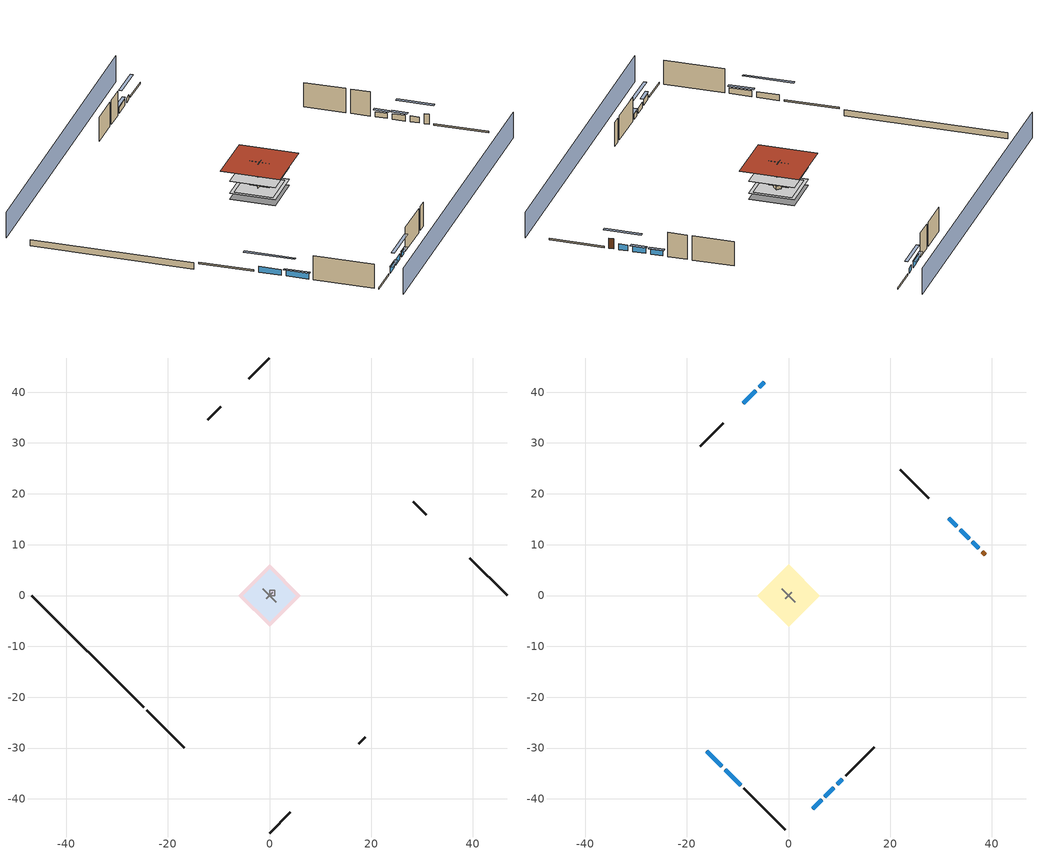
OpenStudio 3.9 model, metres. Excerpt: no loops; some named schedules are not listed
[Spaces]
garage 1
 floor foundation (Slab1 construction): -5.17,0 0,5.17 5.17,0 0,-5.17 z0
 wall outside (Wall1 construction): -9.57,37.14 -12.16,34.55 z0.3:5.18
 wall outside (Wall2 construction): 30.82,15.89 28.23,18.48 z0.3:5.18
 wall outside (Wall9 construction): 17.52,-29.19 18.81,-27.9 z0.3:5.18
 wall to conditioned space 1 (Wall5 construction Reversed): -1.29,1.29 1.29,-1.29 z0.3:5.18
 wall to conditioned space 1 (Wall6 construction Reversed): -0.65,-0.65 0.65,0.65 z0.3:5.18
crawlspace - vented 1
 floor foundation (Slab2 construction): -6.1,0 0,6.1 6.1,0 0,-6.1 z-0.91
 wall outside (RimJoist1 construction): -24.11,-22.6 -16.76,-29.95 z0.3:0.61
 wall outside (RimJoist2 construction): 0,46.71 -4.09,42.62 z0.3:0.61
 wall outside (RimJoist3 construction): 46.71,0 39.36,7.35 z0.3:0.61
 wall outside (RimJoist4 construction): 0,-46.71 4.09,-42.62 z0.3:0.61
 wall foundation (FoundationWall1 construction): -46.71,0 -24.77,-21.94 z-0.91:0.3
central ac and furnace airloop ret air space
 floor adiabatic (AdiabaticConst): 0,0 0,1 1,1 1,0 z0
 wall adiabatic (AdiabaticConst): 0,1 0,0 1,0 1,1 0,1 z0:1
 ceiling adiabatic (AdiabaticConst): 1,0 1,1 0,1 0,0 z1
conditioned space 1
 floor to crawlspace - vented 1 (Floor1 construction): -6.1,0 0,6.1 6.1,0 0,-6.1 z0.3
 floor to garage 1 (Floor2 construction): -5.17,0 0,5.17 5.17,0 0,-5.17 z0.3
 floor adiabatic (AdiabaticFloorConstruction): -6.1,0 0,6.1 6.1,0 0,-6.1 z2.74
 wall outside (Wall3 construction): -8.77,-37.94 -0.66,-46.05 z0.3:5.18
 wall outside (Wall4 construction): -12.82,33.9 -17.32,29.39 z0.3:5.18
 wall outside (Wall7 construction): 27.57,19.14 21.93,24.78 z0.3:5.18
 wall outside (Wall8 construction): 11.26,-35.46 16.86,-29.85 z0.3:5.18
 wall outside (AdiabaticWallConstruction): -16.11,-30.6 -13.1,-33.62 / -12.44,-34.27 -9.43,-37.28 / -6.43,40.29 -8.92,37.8 / 37.4,9.31 36.19,10.52 z0.3:1.46; -4.75,41.96 -5.77,40.94 z0.3:1.28; 35.53,11.18 33.76,12.95 z0.3:1.43; 33.1,13.61 31.47,15.24 z0.3:1.34; 7.17,-39.54 8.94,-37.77 / 4.75,-41.96 6.52,-40.19 z0.3:1.4; 9.6,-37.11 10.6,-36.11 z0.3:1.25
 wall outside (AdiabaticWallConstruction 1): 38.71,8.01 38.06,8.65 z0.3:2.34
 window (WindowConstruction): -16.11,-30.6 -13.1,-33.62 z0.3:1.46
 window (WindowConstruction 1): -12.44,-34.27 -9.43,-37.28 z0.3:1.46
 window (WindowConstruction 2): -4.75,41.96 -5.77,40.94 z0.3:1.28
 window (WindowConstruction 3): -6.43,40.29 -8.92,37.8 z0.3:1.46
 window (WindowConstruction 4): 37.4,9.31 36.19,10.52 z0.3:1.46
 window (WindowConstruction 5): 35.53,11.18 33.76,12.95 z0.3:1.43
 window (WindowConstruction 6): 33.1,13.61 31.47,15.24 z0.3:1.34
 window (WindowConstruction 7): 7.17,-39.54 8.94,-37.77 z0.3:1.4
 window (WindowConstruction 8): 9.6,-37.11 10.6,-36.11 z0.3:1.25
 window (WindowConstruction 9): 4.75,-41.96 6.52,-40.19 z0.3:1.4
 door (Door): 38.7,8.01 38.06,8.65 z0.3:2.34
 ceiling adiabatic (AdiabaticFloorConstruction): 0,-6.1 6.1,0 0,6.1 -6.1,0 z2.74
 roof outside (Roof1 construction): 0,8 -8,0 0,-8 8,0 z5.18
shading: 3.23,-49.94 49.94,-3.23 / -3.23,49.94 -49.94,3.23 z0:5.18; -11.16,-35.56 -18.05,-28.66 -18.48,-29.1 -11.59,-35.99 z4.21; -9.21,-37.5 -12.65,-34.06 -13.09,-34.49 -9.64,-37.93 z1.77; -7.71,39 -2.81,43.9 -3.24,44.33 -8.14,39.43 z4.02; -9.13,37.58 -6.21,40.5 -6.64,40.93 -9.56,38.01 z1.77; 34.25,12.46 39.34,7.37 39.77,7.8 34.68,12.89 z4.21; 33.54,13.17 35.75,10.96 36.18,11.4 33.98,13.6 z1.74; 31.26,15.45 33.32,13.39 33.75,13.82 31.69,15.88 z1.65; 10.88,-35.83 5.24,-41.48 5.67,-41.91 11.31,-36.26 z4.15; 10.81,-35.9 9.38,-37.33 9.81,-37.76 11.25,-36.33 z1.55; 6.73,-39.98 4.54,-42.17 4.97,-42.61 7.16,-40.41 z1.71
[Site]
Portland Intl Arpt_OR: Latitude {deg}=45.59; Longitude {deg}=-122.6; Time Zone {hr}=-8; Elevation {m}=33; Terrain=Suburbs; Keep Site Location Information=Yes
[Site:GroundTemperature:Shallow]
10.2558, 8.96328, 8.85977, 9.47314, 11.9355, 14.3863, 16.5111, 17.8571, 17.9714, 16.8767, 14.8061, 12.4304
[Site:WaterMainsTemperature]
Calculation Method=Schedule; Temperature Schedule=mains temperature schedule
[Building]
Building 1
[Material] Roughness=Rough
Name | Thickness {m} | Conductivity {W/m-K} | Density {kg/m3} | Specific Heat {J/kg-K} | Thermal Absorptance | Solar Absorptance | Visible Absorptance
asphalt or fiberglass shingles | 0.00635 | 0.162714 | 1121.4 | 1465.45 | 0.9 | 0.85 | 0.85
roof rigid ins | 0.103632 | 0.029427 | 32.04 | 1214.23 | 0.9 | 0.7 | 0.7
osb sheathing 0.75 in. | 0.01905 | 0.115458 | 512.64 | 1214.23 | 0.9 | 0.7 | 0.7
roof stud and cavity | 0.2032 | 0.0472382 | 78.34581 | 1123.46 | 0.9 | 0.7 | 0.7
gypsum board | 0.0127 | 0.160291 | 801 | 837.4 | 0.9 | 0.6 | 0.6
wood siding | 0.0254 | 0.102417 | 544.68 | 1172.36 | 0.9 | 0.85 | 0.85
osb sheathing 0.5 in. | 0.0127 | 0.115458 | 512.64 | 1214.23 | 0.9 | 0.7 | 0.7
wall stud and cavity | 0.1397 | 0.727959 | 139.0536 | 1170.24 | 0.9 | 0.6 | 0.6
wall stud and cavity 1 | 0.1397 | 0.550994 | 139.0536 | 1170.24 | 0.9 | 0.7 | 0.7
osb sheathing 0.5 in. 1; osb sheathing 0.5 in. 2 | 0.0127 | 0.115458 | 512.64 | 1214.23
wall stud and cavity 2 | 0.1397 | 0.335416 | 139.0536 | 1170.24 | 0.9 | 0.7 | 0.7
rim joist stud and cavity | 0.0508 | 0.178688 | 50.32683 | 1063.81 | 0.9 | 0.6 | 0.6
floor stud and cavity | 0.1397 | 0.923637 | 92.3553 | 1139.71 | 0.9 | 0.7 | 0.7
floor covering | 0.0127 | 0.0433444 | 54.468 | 1339.84 | 0.9 | 0.6 | 0.6
concrete 4.0 in. | 0.1016 | 1.803125 | 2242.8 | 837.4 | 0.9 | 0.7 | 0.7
concrete 8.0 in. | 0.2032 | 1.803125 | 2242.8 | 837.4 | 0.9 | 0.7 | 0.7
soil 0.5 in. | 0.0127 | 1.3848 | 1842.3 | 418.7 | 0.9 | 0.7 | 0.7
wood siding 1; wood siding 2 | 0.0254 | 0.102417 | 544.68 | 1172.36
wall rigid ins; floor rigid ins | 0.512978 | 0.029427 | 32.04 | 1214.23 | 0.9 | 0.7 | 0.7
wall stud and cavity 3 | 0.0889 | 0.380278 | 52.3479 | 1209.89 | 0.9 | 0.7 | 0.7
door material | 0.04445 | 0.0612267 | 512.64 | 1214.23 | 0.9 | 0.7 | 0.7
floor stud and cavity 1 | 0.1397 | 1.75129 | 37.0049 | 1207.88 | 0.9 | 0.7 | 0.7
wall stud and cavity 4 | 0.0889 | 0.391764 | 83.0341 | 1211.67 | 0.9 | 0.7 | 0.7
furniture material conditioned space 1; furniture material garage 1 | 0.1524 | 0.115458 | 640.8 | 1214.23 | 0.9 | 0.6 | 0.6
[Construction]
Roof1 construction: asphalt or fiberglass shingles, roof rigid ins, osb sheathing 0.75 in., roof stud and cavity, gypsum board
Wall1 construction; Wall2 construction: wood siding, osb sheathing 0.5 in., wall stud and cavity
Wall3 construction; Wall4 construction: wood siding, osb sheathing 0.5 in., wall stud and cavity 1, gypsum board
Wall5 construction Reversed: gypsum board, wall stud and cavity 2, osb sheathing 0.5 in. 1
Wall6 construction Reversed: gypsum board, wall stud and cavity 2, osb sheathing 0.5 in. 2
Wall7 construction; Wall8 construction: wood siding, osb sheathing 0.5 in. 1, wall stud and cavity 1, gypsum board
Wall9 construction: wood siding, osb sheathing 0.5 in. 1, wall stud and cavity
RimJoist1 construction; RimJoist2 construction; RimJoist3 construction; RimJoist4 construction: wood siding, rim joist stud and cavity
Floor1 construction; Floor2 construction: floor stud and cavity, osb sheathing 0.75 in., floor covering
Slab1 construction: concrete 4.0 in.
FoundationWall1 construction: concrete 8.0 in.
Slab2 construction: soil 0.5 in.
WindowConstruction; WindowConstruction 1; WindowConstruction 2; WindowConstruction 3; WindowConstruction 4; WindowConstruction 5; WindowConstruction 6; WindowConstruction 7; WindowConstruction 8; WindowConstruction 9: WindowMaterial
AdiabaticWallConstruction: wood siding 1, wall rigid ins, wall stud and cavity 3, gypsum board
Door: door material
AdiabaticWallConstruction 1: wood siding 2, wall rigid ins, wall stud and cavity 3, gypsum board
AdiabaticFloorConstruction: floor stud and cavity 1, floor rigid ins, osb sheathing 0.75 in., floor covering
PartitionWallConstruction: gypsum board, wall stud and cavity 4, gypsum board
furniture construction conditioned space 1: furniture material conditioned space 1
furniture construction garage 1: furniture material garage 1
AdiabaticConst: Adiabatic
[WindowMaterial:SimpleGlazingSystem]
WindowMaterial: U-Factor {W/m2-K}=2.78222; Solar Heat Gain Coefficient=0.56
[Material:NoMass]
Adiabatic: Roughness=Rough; Thermal Resistance {m2-K/W}=176.1
[ThermalZone] Multiplier=1; Use Ideal Air Loads=No
Name | Volume {m3} | Thermostat
conditioned space | 493.619 | conditioned space temperature setpoint
garage | 130.484
crawlspace - vented | 90.7838
central ac and furnace airloop ret air zone | 1
[Sizing:Zone] Zone Cooling Design Supply Air Temperature Input Method=SupplyAirTemperature; Zone Cooling Design Supply Air Temperature {C}=14; Zone Cooling Design Supply Air Temperature Difference {deltaC}=11.11; Zone Heating Design Supply Air Temperature Input Method=SupplyAirTemperature; Zone Heating Design Supply Air Temperature {C}=40; Zone Heating Design Supply Air Temperature Difference {deltaC}=11.11; Zone Cooling Design Supply Air Humidity Ratio {kg-H2O/kg-air}=0.0085; Zone Heating Design Supply Air Humidity Ratio {kg-H2O/kg-air}=0.008; Cooling Design Air Flow Method=DesignDay; Heating Design Air Flow Method=DesignDay; Account for Dedicated Outdoor Air System=No; Dedicated Outdoor Air System Control Strategy=NeutralSupplyAir; Dedicated Outdoor Air Low Setpoint Temperature for Design {C}=autosize; Dedicated Outdoor Air High Setpoint Temperature for Design {C}=autosize; Zone Load Sizing Method=Sensible Load Only No Latent Load; Zone Latent Cooling Design Supply Air Humidity Ratio Input Method=HumidityRatioDifference; Zone Cooling Design Supply Air Humidity Ratio Difference {kgWater/kgDryAir}=0.005; Zone Latent Heating Design Supply Air Humidity Ratio Input Method=HumidityRatioDifference; Zone Humidification Design Supply Air Humidity Ratio Difference {kgWater/kgDryAir}=0.005; Sizing Option=Coincident
garage; crawlspace - vented; central ac and furnace airloop ret air zone
[Space]
Name | Thermal Zone | Volume {m3}
conditioned space 1 | conditioned space | 493.619
garage 1 | garage | 130.484
crawlspace - vented 1 | crawlspace - vented | 90.7838
central ac and furnace airloop ret air space | central ac and furnace airloop ret air zone
[ThermostatSetpoint:DualSetpoint]
conditioned space temperature setpoint: Heating Setpoint Temperature Schedule=heating setpoint; Cooling Setpoint Temperature Schedule=cooling setpoint; Temperature Difference Between Cutout And Setpoint {deltaC}=0
[Foundation:Kiva] Wall Depth Below Slab {m}=0.2032
Name | Initial Indoor Air Temperature {C} | Wall Height Above Grade {m}
Foundation Kiva 1 | 13.4258 | 0.1016
Foundation Kiva 2 | 8.41658 | 0.3048
[Foundation:Kiva:Settings]
Soil Conductivity {W/m-K}=1.3848; Soil Density {kg/m3}=1842.3; Soil Specific Heat {J/kg-K}=418.7; Ground Solar Absorptivity=0.9; Ground Thermal Absorptivity=0.9; Ground Surface Roughness {m}=0.03; Far-Field Width {m}=40; Deep-Ground Boundary Condition=ZeroFlux; Deep-Ground Depth {m}=40; Minimum Cell Dimension {m}=0.2; Maximum Cell Growth Coefficient=3; Simulation Timestep=Timestep
[SurfaceProperty:ExposedFoundationPerimeter] Exposed Perimeter Calculation Method=TotalExposedPerimeter
Name | Total Exposed Perimeter {m}
Slab1 | 18.288
Slab2 | 31.02864
[SurfaceProperty:IncidentSolarMultiplier] Incident Solar Multiplier=1; Incident Solar Multiplier Schedule=trans schedule winter=0.85 summer=0.7
Window1; Window2; Window3; Window4; Window5; Window6; Window7; Window8; Window9; Window10
[InternalMass:Definition] Design Level Calculation Method=SurfaceArea
Name | Construction | Surface Area {m2}
partition wall mass | PartitionWallConstruction | 202.436
furniture mass conditioned space 1 | furniture construction conditioned space 1 | 80.97429
furniture mass garage 1 | furniture construction garage 1 | 5.35122
[InternalMass] Multiplier=1
Name | Internal Mass Definition | Space or SpaceType
partition wall mass | partition wall mass | conditioned space 1
furniture mass conditioned space 1 | furniture mass conditioned space 1 | conditioned space 1
furniture mass garage 1 | furniture mass garage 1 | garage 1
[Fan:SystemModel]
central ac and furnace supply fan: Availability Schedule=Always On Discrete; Design Maximum Air Flow Rate {m3/s}=0.7537; Speed Control Method=Discrete; Electric Power Minimum Flow Rate Fraction=0.2; Design Pressure Rise {Pa}=500; Motor Efficiency=1; Motor In Air Stream Fraction=1; Design Electric Power Consumption {W}=autosize; Design Power Sizing Method=PowerPerFlow; Electric Power Per Unit Flow Rate {W/(m3/s)}=1059.44; Electric Power Per Unit Flow Rate Per Unit Pressure {W-s/m3-Pa}=1.66667; Fan Total Efficiency=0.7; Motor Loss Radiative Fraction=0; Speed Flow Fraction 1=0.89355; Speed Electric Power Fraction 1=0.71344; Speed Flow Fraction 2=1; Speed Electric Power Fraction 2=1
[EnergyManagementSystem:Sensor]
Name | Output Variable or Output Meter Index Key | Output Variable or Output Meter
central_ac_and_furnace_supply_fan_s; central_ac_and_furnace_supply_fan_s_1 | central ac and furnace supply fan | Fan Electricity Energy
water_heater_T_set | water heater setpoint | Schedule Value
out_pb_s |  | Site Outdoor Air Barometric Pressure
out_wt_s |  | Site Outdoor Air Humidity Ratio
site_vw_s |  | Site Wind Speed
cool_season | cooling season schedule | Schedule Value
central_ac_and_furnace_airloop_Fan_RTF_s | central ac and furnace supply fan | Fan Runtime Fraction Speed 1
central_ac_and_furnace_airloop_Fan_RTF_s_1 | central ac and furnace supply fan | Fan Runtime Fraction Speed 2
central_ac_and_furnace_airloop_AH_MFR_s | Node 6 | System Node Mass Flow Rate
central_ac_and_furnace_airloop_AH_VFR_s | Node 6 | System Node Current Density Volume Flow Rate
central_ac_and_furnace_airloop_AH_Tout_s | Node 6 | System Node Temperature
central_ac_and_furnace_airloop_AH_Wout_s | Node 6 | System Node Humidity Ratio
central_ac_and_furnace_airloop_RA_T_s | Node 9 | System Node Temperature
central_ac_and_furnace_airloop_Ra_W_s | Node 9 | System Node Humidity Ratio
central_ac_and_furnace_airloop_0_DZ_T_s | crawlspace - vented | Zone Air Temperature
central_ac_and_furnace_airloop_0_DZ_W_s | crawlspace - vented | Zone Mean Air Humidity Ratio
natural_vent_s | natural vent schedule | Schedule Value
htg_sp_s | heating setpoint | Schedule Value
clg_sp_s | cooling setpoint | Schedule Value
mech_vent_range_fan_0_sch_s | mech vent range fan 0 schedule | Schedule Value
mech_vent_bath_fan_0_sch_s | mech vent bath fan 0 schedule | Schedule Value
clothes_dryer_exhaust_0_sch_s | clothes_dryer | Schedule Value
htg_load_cond |  | Heating:EnergyTransfer:Zone:CONDITIONED SPACE
clg_load_cond |  | Cooling:EnergyTransfer:Zone:CONDITIONED SPACE
htg_load_duct |  | Heating:EnergyTransfer:Zone:CENTRAL AC AND FURNACE AIRLOOP RET AIR ZONE
clg_load_duct |  | Cooling:EnergyTransfer:Zone:CENTRAL AC AND FURNACE AIRLOOP RET AIR ZONE
s_conv | Floor1 | Surface Inside Face Convection Heat Gain Energy
s_ig | Floor1 | Surface Inside Face Internal Gains Radiation Heat Gain Energy
s_sol | Floor1 | Surface Inside Face Solar Radiation Heat Gain Energy
s_lgt | Floor1 | Surface Inside Face Lights Radiation Heat Gain Energy
s_surf | Floor1 | Surface Inside Face Net Surface Thermal Radiation Heat Gain Energy
s_conv_1 | Floor2 | Surface Inside Face Convection Heat Gain Energy
s_ig_1 | Floor2 | Surface Inside Face Internal Gains Radiation Heat Gain Energy
s_sol_1 | Floor2 | Surface Inside Face Solar Radiation Heat Gain Energy
s_lgt_1 | Floor2 | Surface Inside Face Lights Radiation Heat Gain Energy
s_surf_1 | Floor2 | Surface Inside Face Net Surface Thermal Radiation Heat Gain Energy
s_conv_2 | inferred conditioned ceiling | Surface Inside Face Convection Heat Gain Energy
s_ig_2 | inferred conditioned ceiling | Surface Inside Face Internal Gains Radiation Heat Gain Energy
s_sol_2 | inferred conditioned ceiling | Surface Inside Face Solar Radiation Heat Gain Energy
s_lgt_2 | inferred conditioned ceiling | Surface Inside Face Lights Radiation Heat Gain Energy
s_surf_2 | inferred conditioned ceiling | Surface Inside Face Net Surface Thermal Radiation Heat Gain Energy
s_conv_3 | inferred conditioned floor | Surface Inside Face Convection Heat Gain Energy
s_ig_3 | inferred conditioned floor | Surface Inside Face Internal Gains Radiation Heat Gain Energy
s_sol_3 | inferred conditioned floor | Surface Inside Face Solar Radiation Heat Gain Energy
s_lgt_3 | inferred conditioned floor | Surface Inside Face Lights Radiation Heat Gain Energy
s_surf_3 | inferred conditioned floor | Surface Inside Face Net Surface Thermal Radiation Heat Gain Energy
s_conv_4 | Roof1 | Surface Inside Face Convection Heat Gain Energy
s_ig_4 | Roof1 | Surface Inside Face Internal Gains Radiation Heat Gain Energy
s_sol_4 | Roof1 | Surface Inside Face Solar Radiation Heat Gain Energy
s_lgt_4 | Roof1 | Surface Inside Face Lights Radiation Heat Gain Energy
[OtherEquipment:Definition] Design Level Calculation Method=EquipmentLevel
Name | Design Level {W} | Fraction Latent | Fraction Radiant | Fraction Lost
water heater sens; central ac and furnace airloop_0 SupSensLkToCond; central ac and furnace airloop_0 SupCondToLv; central ac and furnace airloop_0 RetCondToRP; central ac and furnace airloop_0 RetSensLkToRP; central ac and furnace airloop_0 SupCondToDZ; central ac and furnace airloop_0 RetCondToDZ; central ac and furnace airloop_0 SupSensLkToDZ; mech vent house fan sensible load | 0 | 0 | 0 | 0
water heater lat; central ac and furnace airloop_0 SupLatLkToCond; central ac and furnace airloop_0 RetLatLkToRP; central ac and furnace airloop_0 SupLatLkToDZ; mech vent house fan latent load | 0 | 1 | 0 | 0
water heater energy adjustment1 | 0.01 | 0 | 0 | 1
clothes dryer 2 | 0 | 0.015 | 0.081 | 0.85
cooking range 2 | 0 | 0.08 | 0.432 | 0.2
general water use sensible | -43.4886 | 0 | 0.6 | 0
general water use latent | 44.1266 | 1 | 0 | 0
[OtherEquipment]
Name | Other Equipment Definition | Space or SpaceType | Schedule | Fuel Type
water heater sens | water heater sens | conditioned space 1 | Always On Discrete
water heater lat | water heater lat | conditioned space 1 | Always On Discrete
water heater energy adjustment1 | water heater energy adjustment1 | conditioned space 1 | Always On Discrete | Electricity
clothes dryer 1 | clothes dryer 2 | conditioned space 1 | clothes_dryer | Electricity
cooking range 1 | cooking range 2 | conditioned space 1 | cooking_range | Electricity
general water use sensible | general water use sensible | conditioned space 1 | general water use schedule
general water use latent | general water use latent | conditioned space 1 | general water use schedule
central ac and furnace airloop_0 SupSensLkToCond | central ac and furnace airloop_0 SupSensLkToCond | conditioned space 1 | Always On Discrete
central ac and furnace airloop_0 SupLatLkToCond | central ac and furnace airloop_0 SupLatLkToCond | conditioned space 1 | Always On Discrete
central ac and furnace airloop_0 SupCondToLv | central ac and furnace airloop_0 SupCondToLv | conditioned space 1 | Always On Discrete
central ac and furnace airloop_0 RetCondToRP | central ac and furnace airloop_0 RetCondToRP | central ac and furnace airloop ret air space | Always On Discrete
central ac and furnace airloop_0 RetSensLkToRP | central ac and furnace airloop_0 RetSensLkToRP | central ac and furnace airloop ret air space | Always On Discrete
central ac and furnace airloop_0 RetLatLkToRP | central ac and furnace airloop_0 RetLatLkToRP | central ac and furnace airloop ret air space | Always On Discrete
central ac and furnace airloop_0 SupCondToDZ | central ac and furnace airloop_0 SupCondToDZ | crawlspace - vented 1 | Always On Discrete
central ac and furnace airloop_0 RetCondToDZ | central ac and furnace airloop_0 RetCondToDZ | crawlspace - vented 1 | Always On Discrete
central ac and furnace airloop_0 SupSensLkToDZ | central ac and furnace airloop_0 SupSensLkToDZ | crawlspace - vented 1 | Always On Discrete
central ac and furnace airloop_0 SupLatLkToDZ | central ac and furnace airloop_0 SupLatLkToDZ | crawlspace - vented 1 | Always On Discrete
mech vent house fan sensible load | mech vent house fan sensible load | conditioned space 1 | Always On Discrete
mech vent house fan latent load | mech vent house fan latent load | conditioned space 1 | Always On Discrete
[ElectricEquipment:Definition] Design Level Calculation Method=EquipmentLevel
Name | Design Level {W} | Fraction Latent | Fraction Radiant | Fraction Lost
clothes washer | 421.803 | 0.03 | 0.162 | 0.7
clothes dryer | 1892.89 | 0.015 | 0.081 | 0.85
dishwasher | 352.081 | 0.3 | 0.18 | 0.4
fridge | 37.7397 | 0 | 0.6 | 0
cooking range | 772.806 | 0.08 | 0.432 | 0.2
misc tv | 207.694 | 0 | 0.6 | 0
misc plug loads | 173.934 | 0.021 | 0.558 | 0.049
whole house fan; mech vent house fan | 0 | 0 | 0 | 1
mech vent house fan cfis | 0 | 0 | 0 | 0
mech vent range fan 0; mech vent bath fan 0 | 30 | 0 | 0 | 1
[ElectricEquipment] Space or SpaceType=conditioned space 1
Name | Electric Equipment Definition | Schedule
clothes washer | clothes washer | clothes_washer
clothes dryer | clothes dryer | clothes_dryer
dishwasher | dishwasher | dishwasher
fridge | fridge | fridge schedule
cooking range | cooking range | cooking_range
misc tv | misc tv | plug_loads_tv
misc plug loads | misc plug loads | plug_loads_other
whole house fan | whole house fan | Always On Discrete
mech vent house fan | mech vent house fan | mech vent house fan schedule
mech vent house fan cfis | mech vent house fan cfis | mech vent house fan cfis schedule
mech vent range fan 0 | mech vent range fan 0 | mech vent range fan 0 schedule
mech vent bath fan 0 | mech vent bath fan 0 | mech vent bath fan 0 schedule
[WaterUse:Equipment:Definition]
Name | Peak Flow Rate {m3/s}
clothes washer | 2.01172e-06
dishwasher | 4.34296e-06
[Lights:Definition] Design Level Calculation Method=LightingLevel; Fraction Radiant=0.6; Fraction Visible=0.2; Return Air Fraction=0
Name | Lighting Level {W}
interior lighting | 281.259
garage lighting | 8.13425
[Lights] Fraction Replaceable=1
Name | Lights Definition | Space or SpaceType | Schedule
interior lighting | interior lighting | conditioned space 1 | lighting_interior
garage lighting | garage lighting | garage 1 | lighting_garage
[Exterior:Lights:Definition]
exterior lighting: Design Level {W}=8.01452
[Exterior:Lights]
exterior lighting: Exterior Lights Definition=exterior lighting; Schedule=exterior lighting schedule
[People:Definition]
occupants: Number of People Calculation Method=People; Number of People {people}=2; Fraction Radiant=0.314171; Sensible Heat Fraction=0.56303; Carbon Dioxide Generation Rate {m3/s-W}=0; Enable ASHRAE 55 Comfort Warnings=No; Mean Radiant Temperature Calculation Type=EnclosureAveraged
[People]
occupants: People Definition=occupants; Space or SpaceType=conditioned space 1; Number of People Schedule=occupants; Activity Level Schedule=occupants activity schedule; Multiplier=1
[ZoneMixing] Schedule=Always On Continuous; Design Flow Rate Calculation Method=Flow/Zone; Design Flow Rate {m3/s}=0
Name | Zone or Space | Source Zone or Space
central ac and furnace airloop_0 ZoneMixDZToCond mix | conditioned space | crawlspace - vented
central ac and furnace airloop_0 ZoneMixCondToDZ mix | crawlspace - vented | conditioned space
[SpaceInfiltration:DesignFlowRate] Schedule=Always On Discrete
Name | Space or SpaceType | Design Flow Rate Calculation Method | Design Flow Rate {m3/s} | Air Changes per Hour {1/hr} | Constant Term Coefficient | Temperature Term Coefficient | Velocity Term Coefficient | Velocity Squared Term Coefficient
natural vent flow; whole house fan flow; infil flow | conditioned space 1 | Flow/Space | 0
infil crawlspace - vented 1 | crawlspace - vented 1 | AirChanges/Hour |  | 2.6013 | 1 | 0 | 0 | 0
crawlspace_vented 1 duct leakage imbalance infil flow | crawlspace - vented 1 | Flow/Space | 0
[SpaceInfiltration:EffectiveLeakageArea]
infil garage 1: Space or SpaceType=garage 1; Schedule=Always On Discrete; Effective Air Leakage Area {cm2}=543.674; Stack Coefficient=0.000129147; Wind Coefficient=4.64657e-05
